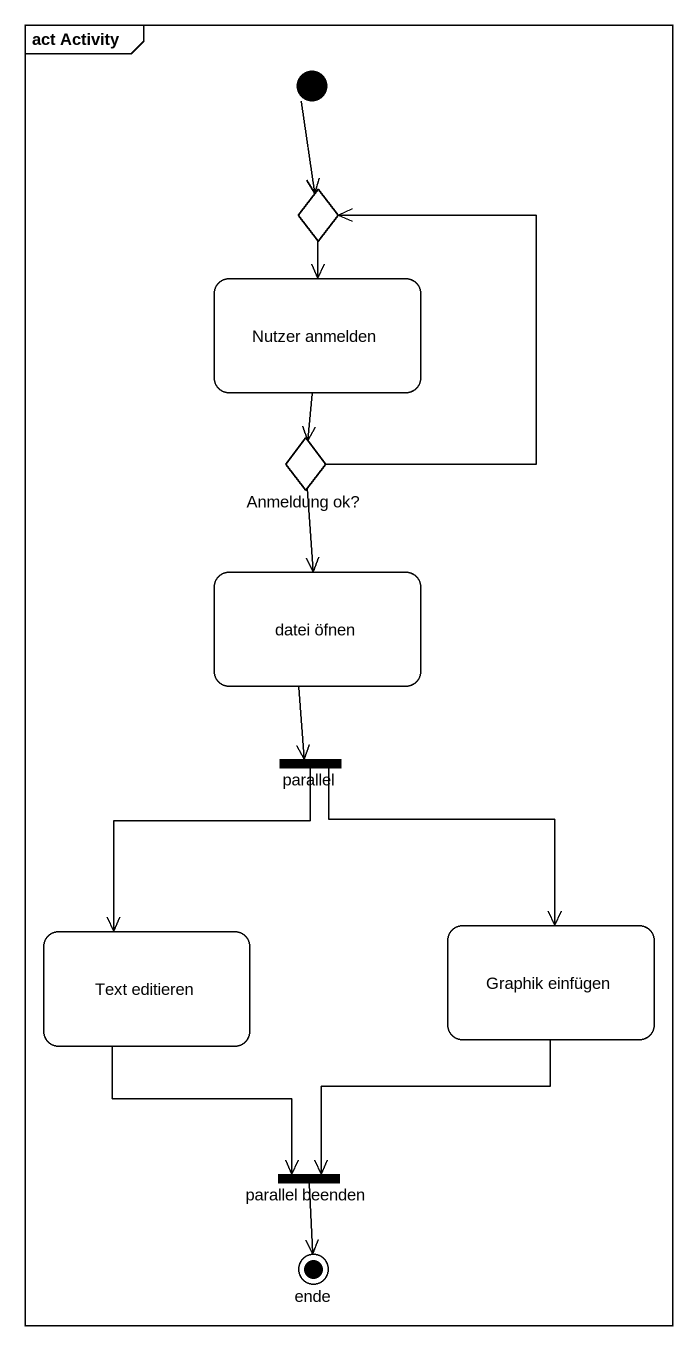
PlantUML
@startuml
mainframe act Activity
hide empty description
state choice1 <<choice>>
state "Nutzer anmelden" as Nutzer_anmelden
state "Anmeldung ok?" as Anmeldung_ok <<choice>>
state "datei öfnen" as datei_öfnen
state parallel <<fork>>
state "Text editieren" as Text_editieren
state "Graphik einfügen" as Graphik_einfügen
state "parallel beenden" as parallel_beenden <<join>>
state ende <<end>>
[*] --> choice1
choice1 --> Nutzer_anmelden
Nutzer_anmelden --> Anmeldung_ok
Anmeldung_ok -up-> choice1
Anmeldung_ok --> datei_öfnen
datei_öfnen --> parallel
parallel --> Text_editieren
parallel --> Graphik_einfügen
Text_editieren --> parallel_beenden
Graphik_einfügen --> parallel_beenden
parallel_beenden --> ende
@enduml
